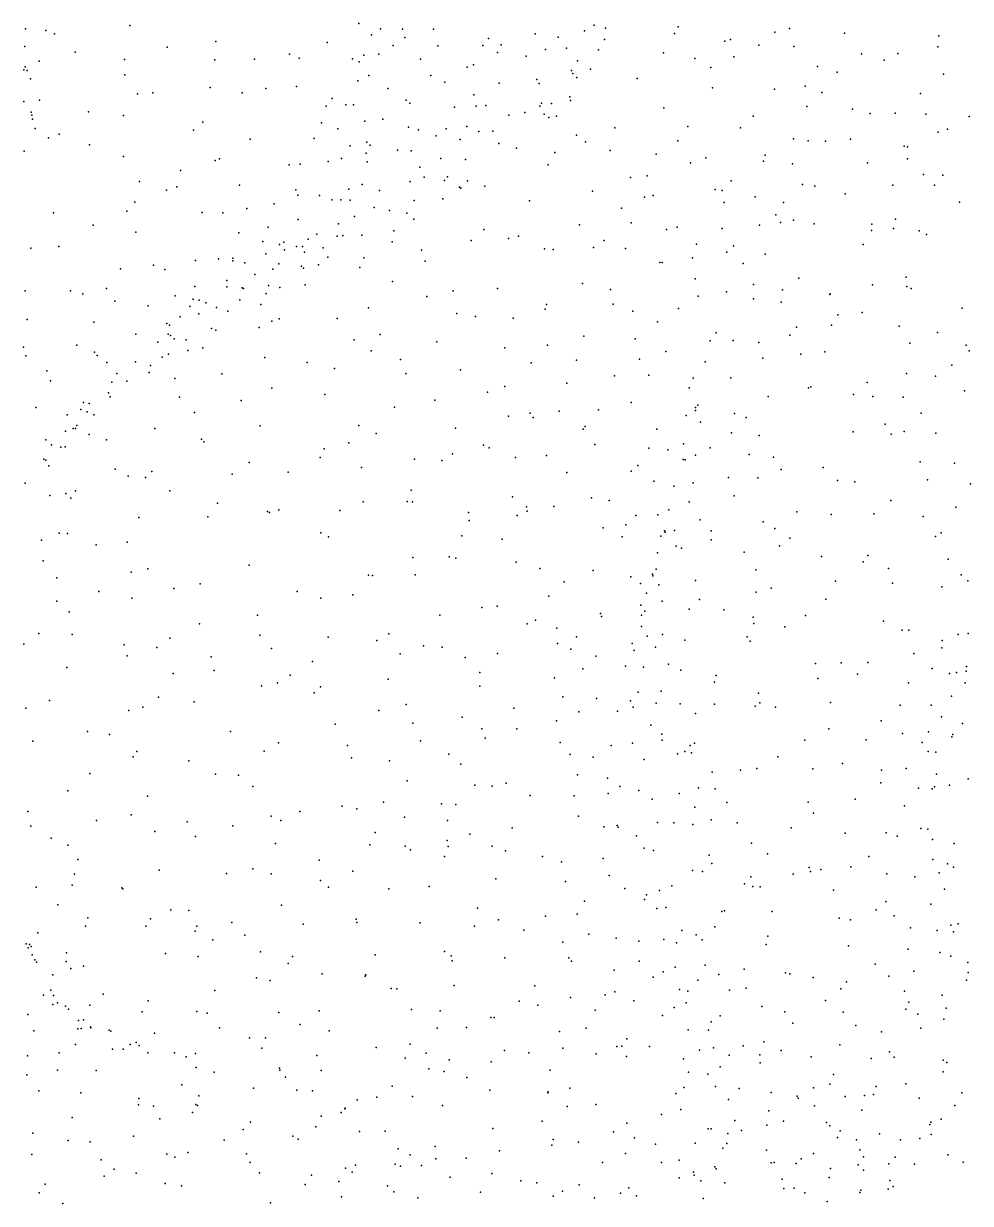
# Model space of a CAD drawing. Header units: metres. Extents: x -23.9 to 23.9, y -27.4 to 27.4.
# Drawn here: x 12.88 to 18.37, y -6.87 to -0.04 of the extents above; entities that cross this region are included whole.
import ezdxf

# ---------------------------------------------------------------- set-up
doc = ezdxf.new("R2010")
doc.units = ezdxf.units.M

msp = doc.modelspace()

# ---------------------------------------------------------------- linework, layer by layer
for p in [(12.8909, -0.0667, 22.0232), (13.4966, -0.0466, 2.2721), (14.823, -0.0358, 7.1588), (14.9492, -0.0667, 6.1106), (15.0768, -0.0674, 5.6366), (16.1879, -0.0452, -18.0168), (16.2528, -0.062, 2.9158), (16.6744, -0.0555, 15.7048), (17.3201, -0.0639, -2.2273), (13.0096, -0.075, 13.2449), (13.0595, -0.0944, -18.7015), (14.8978, -0.1016, 7.3878), (15.0894, -0.1155, -18.3934), (15.2566, -0.0686, 8.2284), (15.576, -0.1218, -2.1466), (15.8455, -0.0953, 16.9389), (15.9796, -0.1135, 3.7912), (16.1323, -0.0774, 3.4862), (16.2471, -0.1286, 2.1076), (16.654, -0.0936, 9.537), (16.9775, -0.1272, 15.1889), (17.2356, -0.0859, -17.3101), (17.6394, -0.0915, 10.3801), (18.1861, -0.1064, -2.341), (12.8862, -0.1691, 21.8866), (13.1787, -0.2012, 18.756), (13.7119, -0.1718, 18.5793), (13.9945, -0.139, 2.0266), (14.6397, -0.1462, 18.0293), (15.0218, -0.1625, 7.7387), (15.2812, -0.1654, 1.3025), (15.5427, -0.1618, 4.7011), (15.627, -0.2037, 8.6455), (15.6483, -0.1589, 1.3731), (15.9059, -0.1868, 8.8419), (16.0269, -0.179, 16.7624), (16.2135, -0.1885, 16.5021), (16.5891, -0.2044, 15.9283), (16.9449, -0.138, -2.1962), (17.1419, -0.1612, 14.8888), (17.346, -0.1681, 14.5095), (18.1797, -0.1712, 10.7829), (12.9703, -0.2526, 13.5997), (13.4646, -0.2442, 18.6819), (13.9882, -0.245, 18.4669), (14.2179, -0.2419, 18.3497), (14.4211, -0.2136, 1.7908), (14.4772, -0.2369, -2.266), (14.7859, -0.2395, 6.8656), (14.8244, -0.2576, -2.25), (14.8533, -0.218, 6.6005), (14.94, -0.213, 5.9003), (15.1812, -0.2413, 5.4008), (15.7926, -0.2242, 4.1194), (16.0919, -0.2518, 9.0169), (16.7718, -0.2384, -17.672), (16.998, -0.2281, 9.8666), (17.7381, -0.2107, -16.8974), (17.8688, -0.2468, -2.4173), (17.9477, -0.2092, 13.5284), (12.8808, -0.3029, 21.7546), (12.8893, -0.2867, 22.1957), (12.8997, -0.3071, 13.2947), (13.4659, -0.3322, 2.4334), (14.8807, -0.336, 6.2077), (15.2401, -0.3369, 17.6274), (15.4519, -0.288, 17.4414), (15.4876, -0.2744, -18.2701), (16.0558, -0.3066, 2.0118), (16.0641, -0.3255, 3.4643), (16.1657, -0.3002, 2.7194), (16.8649, -0.2901, 15.4307), (17.4817, -0.2852, -17.1527), (17.5962, -0.3178, 14.0722), (18.2136, -0.3287, 13.1926), (12.9208, -0.3556, 22.0024), (13.9618, -0.4065, 2.1981), (14.4617, -0.4005, 18.2671), (14.8181, -0.3679, 7.4226), (15.3211, -0.3747, 5.0342), (15.6371, -0.381, 1.6744), (15.8558, -0.3593, 1.8313), (15.8682, -0.3832, -18.1283), (16.0879, -0.348, 2.4107), (16.4368, -0.354, 16.2417), (16.8744, -0.4084, 9.7592), (17.4105, -0.3981, 10.2435), (13.54, -0.443, -2.2633), (13.6288, -0.4369, 18.6715), (14.1463, -0.4364, -2.3066), (14.2851, -0.4116, -18.4357), (14.6687, -0.47, 6.8927), (14.991, -0.4122, 7.8734), (15.4905, -0.4479, 8.5974), (16.046, -0.4603, 16.9988), (17.2333, -0.416, 14.7683), (17.5076, -0.4354, -2.4232), (18.0788, -0.4408, 13.4048), (12.8811, -0.4877, 22.2251), (12.9726, -0.48, 2.6174), (14.6333, -0.5137, 1.9815), (14.7475, -0.5061, 6.4452), (14.7932, -0.5065, 18.0455), (15.0972, -0.4792, -2.2807), (15.1191, -0.4966, 1.754), (15.379, -0.5194, 4.7718), (15.5031, -0.5136, 4.5175), (15.5589, -0.5099, 17.4414), (15.8726, -0.5135, 3.7393), (15.8825, -0.4975, 17.1802), (15.9402, -0.4982, 2.2809), (16.0506, -0.4804, 3.105), (16.5924, -0.5233, 9.4999), (17.4216, -0.516, 14.4367), (17.6854, -0.5317, 13.9891), (12.9235, -0.5495, 21.9441), (12.9269, -0.5667, -18.5967), (12.9308, -0.5895, -2.1441), (13.2564, -0.5479, -18.4986), (13.4583, -0.5681, 2.5539), (13.9189, -0.6065, 18.6205), (14.6079, -0.6107, -2.3083), (14.8587, -0.6012, 5.805), (14.9628, -0.5892, 1.929), (15.693, -0.5659, 4.0536), (15.7867, -0.5503, 2.0481), (15.8982, -0.5608, -2.2921), (15.9258, -0.5798, 2.7845), (15.969, -0.5717, 3.4125), (17.1087, -0.5725, 9.9871), (17.7872, -0.5565, -16.9019), (17.9321, -0.5543, 13.6373), (18.1107, -0.5612, 10.5564), (18.3625, -0.5747, 10.6891), (12.9471, -0.644, 22.0765), (13.0862, -0.6772, 18.8736), (13.8653, -0.6533, 2.5075), (14.7014, -0.6463, 7.3811), (15.1107, -0.6364, 17.8441), (15.1697, -0.6513, 5.0513), (15.3292, -0.6459, 1.9883), (15.45, -0.6316, -18.2084), (15.5185, -0.6618, 4.3038), (15.5997, -0.6592, 8.7187), (16.0854, -0.682, 9.0714), (16.308, -0.6404, 16.5999), (16.7302, -0.6322, -17.6835), (17.0352, -0.6391, -17.5023), (18.1824, -0.6644, 13.1801), (18.2369, -0.6481, -16.534), (13.0238, -0.6985, 2.7278), (13.2614, -0.7374, -2.2687), (14.1933, -0.7057, 18.5347), (14.565, -0.7013, 7.1087), (14.7737, -0.7436, 18.1514), (14.8706, -0.7226, -18.2498), (14.8883, -0.7392, 5.5365), (15.2726, -0.6868, 8.4396), (15.4116, -0.7074, -2.2624), (15.6348, -0.7304, 2.1575), (16.1369, -0.7201, 16.9737), (16.6725, -0.7158, -2.3505), (17.3429, -0.7032, 14.6204), (17.4289, -0.7155, 10.202), (17.5294, -0.7163, 14.2751), (17.6747, -0.7062, 10.2962), (17.985, -0.7461, 10.4288), (18.0036, -0.75, 13.4741), (12.8837, -0.7748, 22.1834), (13.4595, -0.8051, -18.3528), (14.0157, -0.8197, 2.6522), (14.7231, -0.8173, 7.5736), (14.8652, -0.7857, 7.8821), (15.0482, -0.7689, 8.2285), (15.1262, -0.7722, 2.2168), (15.2989, -0.8168, 17.7581), (15.738, -0.7567, 3.0181), (15.9589, -0.7834, 17.2027), (16.2814, -0.7704, 9.2298), (16.5477, -0.7914, 16.2258), (16.8346, -0.8134, 9.7413), (17.1784, -0.7976, 10.0634), (18.0052, -0.82, -16.7229), (13.7905, -0.8874, 2.8132), (13.9906, -0.8288, -18.3075), (14.4186, -0.8546, -18.2494), (14.4842, -0.8511, 6.8943), (14.6465, -0.8356, 6.2379), (14.8725, -0.8363, 2.3447), (15.1774, -0.8679, 4.7701), (15.4419, -0.8239, 2.2787), (15.9219, -0.8534, 8.9891), (16.7465, -0.8416, 15.8666), (17.1689, -0.8326, 15.0273), (17.3382, -0.8482, -17.2682), (17.7725, -0.8418, 13.813), (13.5514, -0.95, 2.8298), (15.1204, -0.9507, 17.9457), (15.2027, -0.9256, 4.5257), (15.3204, -0.9439, 4.1281), (15.3384, -0.9241, 8.5597), (15.4539, -0.9462, 2.6057), (16.398, -0.9283, 16.611), (16.4957, -0.9186, -17.7828), (16.982, -0.9474, 15.4712), (18.0979, -0.9099, -2.8537), (18.2091, -0.913, 10.5021), (13.7089, -1.0003, -2.3249), (13.7692, -0.982, 18.7354), (14.1318, -0.9723, 18.6292), (14.4583, -0.9984, 6.6901), (14.7647, -0.995, -2.309), (14.8431, -0.9683, 5.3516), (14.9432, -1.0023, 2.6182), (15.4065, -0.9828, 3.5457), (15.415, -0.9886, 2.8708), (15.5537, -0.9782, 8.7506), (16.1787, -1.006, 16.9945), (16.8884, -0.9964, -17.552), (16.9297, -1.0035, -2.5197), (17.3962, -0.9672, 14.5164), (17.467, -0.9776, 14.2301), (17.6431, -1.0218, -2.7522), (17.92, -0.9719, 10.363), (18.1615, -0.972, 13.0252), (13.525, -1.0694, 18.8224), (14.333, -1.0803, 2.8418), (14.4706, -1.0299, 7.1609), (14.5945, -1.0311, 18.4029), (14.6674, -1.0575, 2.733), (14.7193, -1.0561, 5.601), (14.7736, -1.0588, 7.8914), (15.1445, -1.0603, 4.2731), (15.3108, -1.051, -18.0638), (15.8121, -1.0623, 17.4078), (16.4805, -1.041, 9.4276), (16.5301, -1.0325, 16.4185), (16.9416, -1.073, 9.8542), (17.1219, -1.0389, 15.2353), (17.2861, -1.0718, 14.7404), (18.3057, -1.0701, -16.4239), (13.0537, -1.1326, 2.9107), (13.4779, -1.1224, -18.1525), (13.9149, -1.1299, -18.1298), (14.0351, -1.133, 3.044), (14.1737, -1.1063, -2.3016), (14.799, -1.1531, 18.2718), (14.9126, -1.101, 4.8158), (15.0014, -1.1186, 4.5043), (15.1013, -1.1341, 3.3645), (16.3463, -1.1053, -2.3622), (17.241, -1.1435, -2.6406), (13.2827, -1.2031, 18.9176), (14.2983, -1.2154, 7.0143), (14.4723, -1.1702, 6.1212), (14.7059, -1.1961, 2.9683), (15.143, -1.1684, 3.7487), (15.5473, -1.2283, 8.7969), (16.1037, -1.2025, 9.1904), (16.4026, -1.19, 16.7717), (16.6064, -1.2296, -17.6151), (16.6697, -1.2143, 16.2622), (16.9291, -1.2228, 15.6261), (17.1455, -1.2027, 15.0282), (17.2676, -1.1889, -17.2649), (17.3441, -1.1752, 14.3857), (17.4626, -1.195, 13.936), (17.798, -1.1974, 13.3544), (17.9228, -1.2227, -2.8603), (17.934, -1.169, 13.1526), (13.5308, -1.2436, 3.1112), (14.1275, -1.2476, 18.6717), (14.2666, -1.2973, 3.1679), (14.5303, -1.2843, 3.3011), (14.5808, -1.2553, -18.0235), (14.6978, -1.2676, 4.8279), (14.7313, -1.2639, 3.5957), (14.8402, -1.2611, 3.8238), (15.0259, -1.2359, 4.0103), (15.4741, -1.2929, 17.7561), (15.6902, -1.28, 17.5737), (15.7495, -1.2671, -2.3084), (16.2463, -1.2918, 16.9842), (17.7963, -1.2346, 10.265), (18.071, -1.2373, -16.5895), (18.1152, -1.2583, 10.3967), (12.9218, -1.3365, -2.1817), (13.085, -1.3267, 18.9982), (14.364, -1.3163, 7.3786), (14.3881, -1.3016, 5.7233), (14.392, -1.3471, 5.4212), (14.4628, -1.3278, 7.6022), (14.4961, -1.3269, 3.5789), (14.5087, -1.3604, 5.0196), (14.6171, -1.3352, 7.9274), (15.0169, -1.3001, 8.3148), (15.1866, -1.3492, -2.2394), (15.9004, -1.3407, 9.0729), (15.9492, -1.3448, 17.3533), (16.1838, -1.3333, -17.7335), (16.3685, -1.3381, 9.4078), (16.7816, -1.3141, 9.7156), (16.9563, -1.3597, 9.8819), (16.9962, -1.3224, 15.3503), (17.7469, -1.315, -16.8468), (13.8756, -1.4076, 18.7559), (14.0092, -1.3977, -17.9575), (14.0925, -1.41, 6.6232), (14.0937, -1.3945, 6.8999), (14.1625, -1.4212, 6.1028), (14.2836, -1.3687, 3.4374), (14.3599, -1.428, 3.7689), (14.5896, -1.4331, 4.5561), (14.6444, -1.3893, 4.0121), (14.8529, -1.3919, -2.2255), (15.2088, -1.4112, 18.0108), (16.568, -1.4192, 9.5672), (16.5819, -1.4191, 16.4509), (16.7582, -1.3937, 15.9657), (17.0515, -1.4265, 15.1029), (17.18, -1.3717, 14.7), (13.4418, -1.457, 3.3469), (13.6327, -1.4361, -2.214), (13.6986, -1.4605, 3.3842), (14.2208, -1.4893, 7.4927), (14.3255, -1.4592, 5.175), (14.492, -1.4418, 18.5453), (14.5028, -1.4532, -2.2068), (14.829, -1.4488, 8.2116), (13.3613, -1.5711, -17.8752), (13.8727, -1.5581, 3.5588), (14.0575, -1.5234, -2.1856), (14.0581, -1.5607, 5.7549), (14.1464, -1.5673, 3.94), (14.1544, -1.5701, 18.6692), (14.3, -1.5525, 4.9267), (14.3662, -1.5654, 4.3246), (14.513, -1.5494, -17.8544), (15.0191, -1.5305, 18.2032), (15.6268, -1.5702, 17.7132), (16.1209, -1.5419, 17.1963), (16.7737, -1.5145, -2.4979), (17.1108, -1.5474, 9.9577), (17.3734, -1.5107, 13.7429), (17.802, -1.5495, 12.9694), (17.9959, -1.5051, 10.3092), (18.0007, -1.5594, -2.8736), (18.0265, -1.5709, 12.7249), (12.8887, -1.5849, 3.2386), (13.1524, -1.5849, 18.9923), (13.2237, -1.6012, 3.4895), (13.7587, -1.6122, -17.833), (13.8621, -1.633, 6.8251), (13.8972, -1.6389, 6.0695), (14.1335, -1.637, 5.0861), (14.2855, -1.5993, 7.8697), (15.2173, -1.6173, 8.5903), (15.3702, -1.5837, -17.8356), (16.2829, -1.5764, 17.0107), (16.7911, -1.6155, 15.7443), (16.9554, -1.5888, 15.2622), (17.1113, -1.6298, 14.5533), (17.2794, -1.5773, 13.9959), (17.5532, -1.6055, 13.3009), (17.5562, -1.6011, -16.914), (13.4097, -1.6439, 18.9106), (13.6027, -1.6705, 3.6205), (13.8441, -1.6753, 6.3625), (13.9358, -1.6532, 7.303), (13.9985, -1.6809, 5.3041), (14.063, -1.701, 4.3929), (14.2551, -1.663, 4.5817), (14.88, -1.6823, 8.3898), (15.9033, -1.6899, 17.4937), (15.9119, -1.6638, -17.68), (16.2986, -1.661, -17.5569), (16.4111, -1.7018, 9.5124), (16.6774, -1.6858, 9.7), (17.2718, -1.6499, -17.0937), (18.3216, -1.6852, -16.2823), (12.9004, -1.7498, 3.4791), (13.2867, -1.7658, 3.6926), (13.7112, -1.7739, 18.8159), (13.7885, -1.7344, 4.0219), (13.8954, -1.7165, 5.5956), (14.3197, -1.7606, 8.146), (14.3621, -1.7461, 18.6057), (14.6977, -1.7442, 18.4356), (15.3922, -1.7154, 17.9505), (15.4998, -1.7326, 8.8656), (15.7184, -1.7414, 9.024), (16.5549, -1.7644, 16.3874), (17.6012, -1.7223, 13.0817), (17.7415, -1.7093, 10.1666), (13.5304, -1.8352, 4.0091), (13.7172, -1.8353, 5.7554), (13.7252, -1.7823, 6.6206), (13.7311, -1.8424, 7.3319), (13.969, -1.8029, 4.7039), (13.9937, -1.8122, 7.7731), (14.2459, -1.796, -2.1026), (14.9477, -1.8379, -2.0764), (16.8957, -1.8278, 15.0176), (17.3212, -1.8411, 13.4264), (17.3601, -1.7944, 10.0103), (17.5642, -1.7822, -2.7112), (17.9561, -1.7893, 12.637), (18.1784, -1.8263, 12.3833), (12.8798, -1.9112, 3.6733), (13.1881, -1.898, -17.6883), (13.6588, -1.8808, 6.0169), (13.7521, -1.862, 5.4042), (13.8218, -1.8678, 7.5714), (13.9199, -1.9133, 18.7514), (14.7957, -1.8681, -17.6889), (15.2765, -1.8798, -2.0309), (15.9172, -1.8984, 9.1611), (16.1283, -1.8466, 9.3094), (16.4248, -1.8624, 16.7676), (16.8594, -1.8743, 15.4324), (16.993, -1.8724, 14.594), (17.1432, -1.8825, 9.877), (18.0169, -1.8876, -2.7923), (18.3438, -1.8994, 12.1657), (12.892, -1.9599, 19.0834), (13.2914, -1.9402, 18.9544), (13.3064, -1.9593, 4.175), (13.6839, -1.969, 5.1634), (13.72, -1.95, -17.6402), (13.832, -1.9289, -2.035), (14.2792, -1.97, -17.6327), (14.8946, -1.932, 18.3247), (15.0646, -1.9817, 8.6826), (15.6691, -1.915, -2.0122), (16.4503, -1.9798, 9.4703), (16.6032, -1.9361, 16.1716), (17.1659, -1.9737, 13.8007), (17.3855, -1.9506, 13.1877), (17.5247, -1.9373, -16.8132), (18.3614, -1.9307, 10.0148), (13.0145, -2.0472, 4.0345), (13.3633, -1.9986, 4.4755), (13.5287, -1.9954, 6.3495), (13.6157, -2.0169, 7.505), (14.5235, -1.9986, 8.4016), (14.6826, -2.034, 18.4582), (15.412, -2.0407, 18.0154), (15.8232, -2.0003, -17.565), (16.0845, -1.9864, 17.3152), (16.8304, -1.9947, -2.3621), (18.2608, -2.0153, -16.2247), (13.0364, -2.1057, -2.044), (13.3922, -2.1127, 6.7563), (13.4209, -2.0622, 7.1696), (13.4775, -2.1071, 5.2475), (13.6087, -2.058, 18.8544), (13.7574, -2.0925, 7.9068), (14.0292, -2.0642, 8.1908), (15.0952, -2.0629, -17.5996), (16.3057, -2.077, 16.963), (16.5048, -2.0716, 16.4088), (16.7626, -2.0894, 9.622), (16.9807, -2.0875, 14.2719), (17.7698, -2.1144, 12.5893), (17.9989, -2.0634, 12.393), (18.1665, -2.0781, 12.2114), (13.372, -2.1746, 5.9574), (14.32, -2.1471, -1.8367), (14.626, -2.1836, 8.5762), (15.5693, -2.1706, 8.8972), (15.6699, -2.1376, 17.8477), (16.0289, -2.1196, 9.1632), (16.7381, -2.1468, -17.2088), (17.4313, -2.146, 12.9113), (17.4434, -2.1401, -2.4995), (17.6911, -2.1853, 9.9037), (18.3356, -2.1639, 9.8749), (13.2264, -2.2302, 4.9103), (13.26, -2.2376, 6.9302), (13.3821, -2.1972, 18.9301), (13.7842, -2.1992, 8.1534), (14.141, -2.2199, 8.3427), (15.2639, -2.2165, 8.7981), (16.4018, -2.2313, 9.3626), (16.788, -2.2462, 14.804), (17.1967, -2.1969, 13.3299), (17.8041, -2.1963, -16.5246), (17.9788, -2.1992, 9.9459), (12.9513, -2.2597, 4.3281), (13.1329, -2.3032, 19.0124), (13.2118, -2.2722, 7.2053), (13.2485, -2.2843, 6.3291), (13.2874, -2.3028, 5.4048), (13.8712, -2.2885, -1.8015), (15.0302, -2.2572, -1.7453), (15.6912, -2.3104, -1.7097), (15.8174, -2.2931, 8.9999), (15.8344, -2.3182, 17.6851), (15.9841, -2.2813, 17.4532), (16.2127, -2.2742, 17.0957), (16.722, -2.3061, 9.517), (16.7758, -2.2767, 15.0799), (16.7761, -2.2605, 15.3461), (17.0012, -2.2939, 13.8538), (17.0693, -2.3187, 13.5827), (18.0843, -2.2918, -2.5241), (13.1681, -2.3823, 7.4363), (13.1806, -2.3806, 6.0104), (13.1893, -2.3639, 5.1641), (13.6415, -2.382, 18.8501), (14.2523, -2.3668, -17.5427), (14.8236, -2.3643, 8.7646), (15.384, -2.3788, 18.0481), (16.1233, -2.3844, 9.141), (16.1348, -2.37, -1.8053), (16.5518, -2.3856, 16.1375), (16.8045, -2.345, 14.4294), (17.875, -2.357, 9.7801), (13.0084, -2.448, 4.8291), (13.1227, -2.3962, 6.7358), (13.2608, -2.4155, 7.665), (13.3599, -2.4479, 18.9421), (13.9109, -2.4435, 8.3677), (13.9255, -2.4593, 18.7601), (14.9245, -2.4104, -17.5304), (16.984, -2.4059, 9.5645), (17.1439, -2.4223, -2.114), (17.6892, -2.4013, 12.4647), (17.91, -2.414, 12.2435), (17.9849, -2.3981, -16.2897), (18.1677, -2.409, 9.7652), (13.0425, -2.4766, -1.8744), (13.0958, -2.4893, 5.7847), (13.1212, -2.488, 5.3813), (14.6227, -2.4994, -1.5176), (14.7659, -2.4652, 18.4276), (15.3669, -2.5274, -1.4882), (15.5456, -2.4772, -17.4713), (15.5794, -2.4931, 17.9348), (16.1914, -2.4739, -17.25), (16.5045, -2.4955, -1.8085), (16.6149, -2.506, 15.8986), (16.7062, -2.4702, 15.6411), (16.8601, -2.4931, -17.022), (12.9967, -2.559, 6.3824), (13.0088, -2.565, 7.047), (14.1876, -2.5783, -1.5827), (14.5983, -2.5488, 8.748), (15.1466, -2.5589, 18.2007), (15.3046, -2.5669, 8.8112), (15.7324, -2.5489, 8.978), (15.9108, -2.5373, 17.5513), (16.44, -2.5959, 9.2735), (16.7047, -2.5612, 14.7907), (16.7144, -2.5631, 9.3675), (16.7759, -2.5366, 14.2019), (17.0865, -2.5317, 13.1648), (17.2283, -2.5471, 9.4806), (18.0784, -2.5755, 12.1041), (18.2772, -2.5821, -2.0766), (13.0257, -2.5984, 7.3344), (13.4103, -2.618, -1.7108), (13.4856, -2.6583, -17.5638), (13.6239, -2.6307, 18.8606), (14.0893, -2.6464, 8.5853), (14.4142, -2.6348, 18.5976), (14.8383, -2.6081, 8.767), (16.0302, -2.6363, 9.0986), (16.4018, -2.6286, 16.4982), (16.9674, -2.6656, 13.3392), (17.2727, -2.6187, 12.7767), (17.5157, -2.6079, 9.4794), (12.8898, -2.6987, 6.0573), (13.5859, -2.666, 8.345), (16.5334, -2.6874, 16.0662), (16.6502, -2.7157, 15.6992), (16.7613, -2.696, -1.656), (17.1362, -2.6671, -1.8315), (17.5978, -2.683, -16.4584), (17.6993, -2.6903, -1.9119), (18.1207, -2.6786, 9.5298), (18.3691, -2.7025, -1.7624), (13.0319, -2.7689, 7.693), (13.1246, -2.7576, 8.0532), (13.1529, -2.7853, -17.6399), (13.1803, -2.7429, 18.9633), (13.7277, -2.743, -1.568), (15.1277, -2.7387, 8.7903), (15.7142, -2.777, 17.7942), (16.173, -2.7827, 17.1249), (16.2748, -2.7989, 16.8836), (16.9988, -2.7714, 9.2294), (17.9069, -2.7995, 12.206), (14.0038, -2.8131, -17.5203), (14.294, -2.8623, -1.3574), (14.3055, -2.868, 18.6455), (14.3595, -2.8528, 8.731), (14.7138, -2.8568, 8.7586), (14.8495, -2.8069, 18.3927), (15.1046, -2.8036, -1.2277), (15.1342, -2.8064, -17.4493), (15.459, -2.8687, 18.0253), (15.796, -2.836, -1.1604), (15.7984, -2.8613, -17.2364), (15.9546, -2.8342, 17.4633), (16.6201, -2.8525, 15.2829), (16.7392, -2.8065, -16.9332), (17.3634, -2.8647, -1.5329), (18.2845, -2.8369, -15.6759), (13.5478, -2.897, 18.8902), (13.9485, -2.8929, 18.761), (15.464, -2.9141, -1.1248), (15.7407, -2.8853, 8.9963), (16.4286, -2.8852, 16.2968), (16.5564, -2.8807, 15.9169), (16.8023, -2.9098, 9.081), (17.1668, -2.9223, 12.8577), (17.5624, -2.88, 9.2368), (17.8099, -2.8766, -1.5248), (18.0944, -2.8912, 9.3282), (13.0863, -2.9869, 18.9324), (13.1348, -2.9891, -1.6219), (14.6035, -2.9866, -1.1411), (15.4203, -3.0036, -17.321), (16.2399, -2.957, 9.0125), (16.3706, -2.9394, -1.1207), (16.5751, -3.0048, 15.598), (16.5955, -2.9752, 14.7523), (16.6, -2.983, 14.3119), (16.6543, -2.9721, 13.8751), (16.867, -2.9748, -1.2316), (17.2359, -2.9609, -16.6105), (18.2004, -2.9858, -1.1666), (12.9838, -3.0275, 7.9668), (13.3004, -3.0564, 8.354), (13.4794, -3.0403, -17.6814), (14.6468, -3.0082, 18.4925), (15.6544, -3.0228, 17.8312), (16.3498, -3.0097, 16.5125), (16.6627, -3.0635, 8.93), (16.694, -3.0749, 13.5677), (16.8662, -3.0256, 13.3055), (17.2624, -3.061, -1.1129), (17.3222, -3.0175, 12.5919), (18.1669, -3.0077, 12.1203), (15.1367, -3.1279, 18.2331), (15.3478, -3.1253, 8.811), (15.3852, -3.1332, 18.0824), (16.555, -3.1016, 15.2247), (17.0571, -3.0983, 8.9671), (17.5064, -3.1226, 9.0221), (17.7749, -3.1172, 9.0715), (18.2404, -3.1392, 9.1312), (12.9925, -3.149, -17.8075), (13.6008, -3.1943, -1.3432), (14.1879, -3.1742, -1.1802), (15.7348, -3.1558, -0.8215), (15.8726, -3.1918, 17.5538), (16.1821, -3.2042, 8.8199), (16.5472, -3.196, 14.062), (17.1249, -3.2009, -0.7993), (17.7467, -3.1537, 12.3193), (17.8932, -3.1916, -0.8115), (13.0727, -3.2473, 8.1316), (13.5044, -3.213, 18.8502), (14.8786, -3.2305, 8.7882), (14.9034, -3.2333, 18.3742), (15.1501, -3.2302, -17.4578), (16.0129, -3.2696, 17.3439), (16.4013, -3.2408, 16.2297), (16.4556, -3.2792, 8.7162), (16.5257, -3.2251, 14.9931), (16.5276, -3.2352, 14.6859), (16.7752, -3.2626, 13.4153), (17.5867, -3.265, -0.6904), (17.9183, -3.2777, -15.8517), (18.316, -3.2298, 12.084), (18.3547, -3.2634, -15.2669), (13.3152, -3.3255, -17.8413), (13.7517, -3.3093, 8.7019), (13.9028, -3.2814, 18.7833), (14.466, -3.3258, 8.77), (14.7886, -3.3443, -17.5904), (16.4917, -3.3348, 15.3242), (16.5624, -3.2866, -0.6603), (17.1265, -3.3301, 8.7862), (17.2135, -3.3057, 12.7936), (18.2029, -3.2994, -0.4922), (13.0721, -3.381, 18.8678), (13.5076, -3.3638, 8.5426), (14.604, -3.3649, -0.8563), (15.6256, -3.4104, 8.653), (15.9249, -3.3523, 8.7227), (16.4584, -3.4042, 15.9911), (16.5825, -3.3813, 13.7258), (16.7979, -3.3714, -16.7916), (17.531, -3.3709, 12.4334), (13.1437, -3.4436, 8.262), (14.235, -3.4636, 18.6797), (15.2936, -3.4632, 18.1534), (15.5362, -3.4185, 17.9163), (16.2251, -3.4537, 16.7633), (16.2311, -3.4713, 8.5912), (16.4625, -3.4629, 15.0023), (16.4808, -3.4391, -16.9361), (16.7381, -3.4276, 8.6402), (16.9402, -3.4312, -0.2901), (17.1093, -3.4753, 12.99), (17.4139, -3.465, 8.7222), (13.8991, -3.5138, -17.8125), (15.7994, -3.5127, -0.4294), (15.8481, -3.4914, 17.5424), (15.9717, -3.538, -17.1833), (16.462, -3.528, 14.7066), (17.1138, -3.5112, -16.4903), (17.2937, -3.531, 12.7387), (17.8643, -3.4981, 8.7701), (17.9743, -3.5506, 0.0328), (18.0118, -3.5499, 12.255), (12.9681, -3.5699, 7.99), (13.161, -3.5754, -1.4247), (13.7278, -3.5971, 8.729), (14.2493, -3.5792, 8.7857), (14.6452, -3.5912, 8.7658), (14.9279, -3.6098, 8.6423), (14.9979, -3.5708, 18.3339), (16.0846, -3.589, 17.2108), (16.4957, -3.5843, -0.113), (16.5846, -3.5753, 13.8924), (16.7139, -3.6073, 13.597), (17.0743, -3.5892, 8.5623), (17.0926, -3.6126, 0.0926), (18.2062, -3.6101, 8.8106), (18.2988, -3.5743, -11.8407), (18.3565, -3.5695, 12.1092), (12.8814, -3.6301, 18.8462), (13.4621, -3.6347, -18.014), (13.6524, -3.6499, -1.1717), (14.317, -3.6566, -0.8013), (15.0626, -3.6861, -17.5777), (15.1991, -3.6397, 8.5172), (15.3059, -3.6488, -0.4153), (15.6268, -3.6844, -17.3682), (15.9752, -3.6261, 8.5113), (16.0534, -3.6598, -0.19), (16.4088, -3.6267, 15.6955), (16.4205, -3.6676, 8.3945), (16.5433, -3.6476, 14.3231), (18.0401, -3.685, -15.4377), (18.2036, -3.6519, -15.1427), (13.4803, -3.6988, 18.7713), (13.9678, -3.7047, 8.7808), (14.5555, -3.7309, 18.5451), (15.4407, -3.708, 17.989), (16.1975, -3.7009, 16.75), (16.3686, -3.7574, 16.0682), (16.6189, -3.7472, 0.1871), (17.4705, -3.7425, 8.5013), (17.6202, -3.7382, 0.3824), (17.7748, -3.7372, 8.5825), (13.1315, -3.7659, 18.8211), (13.747, -3.8012, 18.7403), (13.9848, -3.7837, -0.9309), (14.4261, -3.8107, -17.8923), (15.5247, -3.7954, 8.3894), (15.9583, -3.8252, 8.3506), (16.1227, -3.7739, 16.9897), (16.4733, -3.7632, 15.0397), (16.6902, -3.7819, 8.3379), (16.8949, -3.8122, 0.3945), (17.7144, -3.8041, 12.4005), (18.1473, -3.7725, 12.2241), (18.2469, -3.8014, -11.3273), (18.2884, -3.7954, -14.7149), (18.3445, -3.7874, 0.5443), (18.3471, -3.7597, -13.2468), (14.2584, -3.8722, 18.6877), (14.3527, -3.8552, 8.7374), (14.6004, -3.8781, -0.5569), (14.9939, -3.8342, -0.3724), (15.5257, -3.8748, -0.1594), (16.8846, -3.8503, 13.4159), (17.4854, -3.8295, -16.1199), (18.0106, -3.8545, 0.6516), (18.3395, -3.8555, -14.1571), (13.0307, -3.9567, -1.3733), (13.6615, -3.9377, -18.2002), (13.8693, -3.9641, 8.8058), (14.5636, -3.9133, 8.6209), (16.0064, -3.9362, -17.2241), (16.2007, -3.9459, 16.6901), (16.3975, -3.9601, 0.377), (16.4427, -3.9088, 15.5214), (16.5764, -3.9032, 14.5322), (17.1403, -3.914, 0.6395), (18.26, -3.9322, 8.698), (12.8932, -4.0008, 7.9065), (13.4899, -4.0145, 18.8534), (13.5703, -3.995, 8.6661), (14.9403, -4.0158, 18.3669), (15.097, -3.9802, 8.3704), (15.7226, -4.0025, 17.6317), (16.098, -4.0222, 17.0828), (16.324, -4.0183, 16.2775), (16.4137, -3.9955, 15.8865), (16.548, -3.9735, 14.8648), (16.6872, -3.9758, 13.8491), (16.8863, -3.9789, 8.2072), (17.1204, -3.9895, -16.3723), (17.1477, -3.9709, 13.0685), (17.2381, -3.9963, 8.2573), (17.5575, -3.9688, 12.5647), (17.9609, -3.9837, -15.2965), (18.1419, -3.9842, -11.9241), (14.6864, -4.0938, -18.0231), (15.1366, -4.0888, -17.8121), (15.4216, -4.0529, 17.9698), (15.9688, -4.0743, 17.3718), (16.5158, -4.1004, 15.3252), (16.7755, -4.0326, 13.6229), (17.8521, -4.076, 8.4756), (18.202, -4.0514, -12.5726), (18.3226, -4.0908, -13.8567), (13.251, -4.1367, 8.4107), (13.3784, -4.1543, -18.469), (14.08, -4.1365, 8.6915), (15.5372, -4.1207, 0.1004), (15.7394, -4.1212, 8.1478), (16.5795, -4.1525, -16.9208), (17.5488, -4.1206, -15.8887), (17.9762, -4.1475, 12.3278), (18.1254, -4.1397, 8.5577), (18.2614, -4.1674, -13.2333), (18.2668, -4.1546, 12.212), (12.9337, -4.192, 18.9863), (14.3568, -4.203, 18.7343), (14.7576, -4.2187, 8.3748), (15.1808, -4.1905, 8.2208), (15.5559, -4.1763, -17.6943), (15.9911, -4.201, 0.4395), (16.287, -4.2176, -17.1652), (16.4095, -4.2038, 16.0133), (16.5824, -4.1865, 14.9895), (16.7448, -4.2189, 13.8578), (16.7692, -4.2043, 0.8818), (17.4093, -4.187, 12.8057), (17.7646, -4.1847, -15.5854), (18.0884, -4.2013, -11.5763), (13.516, -4.2834, 18.943), (13.5358, -4.2533, -1.0481), (14.2744, -4.2516, 8.5554), (14.7816, -4.2897, 18.5218), (15.3444, -4.2688, 18.0863), (16.0493, -4.2702, 17.2139), (16.1819, -4.2853, 16.879), (16.4774, -4.2993, 15.7386), (16.6708, -4.2664, 14.4835), (16.7132, -4.2526, 14.1489), (16.7522, -4.2605, 7.9508), (17.2535, -4.2842, 13.0169), (18.1241, -4.2533, -12.2008), (18.1687, -4.256, 1.2727), (13.8381, -4.3062, 18.9023), (15.0008, -4.3067, 18.4032), (15.4151, -4.3262, 8.054), (16.8715, -4.3718, 13.5759), (17.0353, -4.3617, 13.3365), (17.1306, -4.3512, -16.4071), (17.4562, -4.3532, 8.1998), (17.6272, -4.3221, 12.5968), (17.854, -4.3612, 12.3968), (17.9959, -4.3515, -14.9951), (13.2635, -4.3797, 8.4418), (13.9932, -4.3832, -0.7173), (14.1251, -4.3895, -18.4454), (15.1035, -4.4231, -18.0815), (15.678, -4.4357, 7.8817), (16.0907, -4.3881, -17.4201), (16.2658, -4.4075, 16.6244), (17.8493, -4.434, -15.3112), (18.1722, -4.3831, -12.8434), (18.3557, -4.411, 8.6206), (13.1359, -4.481, 19.0556), (14.2086, -4.4553, 18.8811), (15.4954, -4.448, -17.9258), (15.5973, -4.4526, 0.3979), (15.8174, -4.507, 17.6018), (16.0716, -4.5101, 7.7421), (16.2687, -4.4966, 0.8612), (16.336, -4.4546, 16.3915), (16.4472, -4.4783, 7.7241), (16.6809, -4.4962, 14.8162), (16.7928, -4.4626, 13.9369), (16.8894, -4.4696, 1.2215), (18.0679, -4.4656, 8.4821), (18.1473, -4.4688, -14.5567), (18.1605, -4.4581, 12.283), (18.2469, -4.4486, -13.5706), (13.5977, -4.5111, 8.6563), (14.7264, -4.5702, 8.228), (14.9655, -4.5453, 18.4672), (15.3019, -4.5568, 18.1666), (15.386, -4.5591, 7.8175), (16.5244, -4.5282, 15.632), (16.7708, -4.5752, 14.2974), (16.9573, -4.5479, 7.9135), (17.4286, -4.5458, 1.4421), (17.7016, -4.5285, 8.2446), (17.9871, -4.5683, 1.5691), (12.9042, -4.5999, 7.8736), (13.5031, -4.6203, 19.0622), (14.315, -4.6271, -0.4336), (14.4805, -4.6003, 8.3155), (14.8122, -4.5841, -0.1257), (15.0886, -4.6337, 8.051), (16.0976, -4.6277, 17.0955), (17.4586, -4.6109, -15.9944), (12.9209, -4.686, -19.1228), (13.3026, -4.6532, 8.4977), (13.6405, -4.7159, -0.8493), (13.8279, -4.66, 19.0269), (14.0933, -4.683, 18.9948), (14.3717, -4.6523, 18.8417), (15.3369, -4.6528, -18.1556), (15.7119, -4.6955, 17.7454), (16.2438, -4.6883, 16.8037), (16.3213, -4.6812, 16.5253), (16.3274, -4.691, 7.5503), (16.5546, -4.6634, 1.1889), (16.6492, -4.6663, 15.1078), (16.7605, -4.6748, 14.5489), (16.8664, -4.6493, 13.7283), (17.0165, -4.6661, 13.4458), (17.3294, -4.6956, 13.0603), (18.0825, -4.698, 12.3351), (18.1214, -4.7022, -10.9203), (13.0398, -4.7556, 8.1767), (13.8756, -4.745, -18.8634), (14.9175, -4.7211, -18.4744), (15.3363, -4.7683, 7.6142), (15.4677, -4.7309, 18.0188), (16.4328, -4.7418, -17.3526), (17.0996, -4.7837, 7.8699), (17.6431, -4.7259, 12.7072), (17.8797, -4.7243, 8.3395), (17.9443, -4.7439, -14.9878), (18.149, -4.7627, -13.9757), (13.1365, -4.7958, 19.1124), (14.3408, -4.7865, -18.7494), (14.8875, -4.793, 18.5606), (15.0921, -4.8012, 18.387), (15.1222, -4.8224, 7.785), (15.3416, -4.8027, 0.4563), (15.5968, -4.8011, 7.524), (15.6745, -4.8286, -18.1235), (16.4781, -4.8132, 15.9993), (16.5317, -4.8261, 15.7503), (17.1934, -4.8453, 13.2653), (18.2746, -4.7855, 1.7705), (13.194, -4.8778, -19.213), (14.5932, -4.8815, -0.2281), (15.321, -4.8609, 18.1736), (15.8875, -4.8611, 7.4157), (15.9977, -4.8922, -17.849), (16.2404, -4.8733, -17.5975), (16.8539, -4.8537, 7.7384), (16.8704, -4.901, 14.1444), (17.6765, -4.9201, 8.0676), (17.7799, -4.8619, -15.2587), (18.1511, -4.8785, -12.8322), (18.2356, -4.9032, -13.4578), (13.1759, -4.9629, 8.367), (13.665, -4.9395, 8.5405), (14.0557, -4.9594, -0.585), (14.2098, -4.9331, 8.2784), (14.3146, -4.9616, 18.9529), (14.7884, -4.9468, 8.0015), (16.2753, -4.9719, 7.3381), (16.7588, -4.9421, -17.0894), (16.8154, -4.948, 14.4593), (17.0965, -4.9784, -16.6019), (17.3415, -4.964, -16.0737), (17.4334, -4.9242, 1.8264), (17.4418, -4.9476, 7.9385), (17.5013, -4.9356, 12.938), (17.8854, -4.9611, 8.2526), (18.0461, -4.9779, -11.6985), (18.1876, -4.9563, 8.4928), (18.2704, -4.9224, 12.2695), (12.9527, -5.0386, 7.7968), (13.1623, -5.0269, -1.0226), (13.4492, -5.0421, 8.4341), (13.455, -5.0486, 19.1851), (14.6007, -5.0001, 18.7828), (14.647, -5.0392, -18.8751), (14.998, -5.0479, 18.4971), (15.2314, -5.0345, 7.4017), (15.6172, -4.9896, 7.3293), (16.0216, -5.0054, 17.2204), (16.3652, -5.0471, 16.5008), (16.6374, -5.03, 15.351), (17.0589, -5.0203, 13.4803), (17.1071, -5.0339, 1.8546), (17.1506, -5.0371, 7.7818), (17.5756, -5.0557, -15.5761), (18.2189, -5.0508, -13.8164), (16.1309, -5.1193, 7.2077), (16.4803, -5.1103, 7.3012), (16.4908, -5.084, 16.0673), (16.5675, -5.058, -17.42), (17.8788, -5.1217, -14.952), (13.0792, -5.1403, 19.2764), (13.7329, -5.17, -19.3117), (13.8386, -5.1735, 8.3284), (14.3746, -5.1422, -0.3403), (15.512, -5.1596, -18.5796), (16.5505, -5.1624, 15.8335), (16.6037, -5.1559, 15.5765), (16.9283, -5.1798, 7.5618), (16.9432, -5.1758, 13.9667), (17.2191, -5.1791, 13.2969), (17.8225, -5.1701, 8.1103), (18.1395, -5.1371, -12.0976), (13.2526, -5.2154, -19.5127), (13.6163, -5.2214, 8.4327), (14.0863, -5.243, -19.2555), (14.5005, -5.2534, 7.9422), (14.8085, -5.2244, 7.6363), (14.8113, -5.244, 0.0659), (15.1787, -5.2448, 0.4922), (15.6328, -5.2285, 7.0842), (15.9049, -5.207, 17.4366), (16.0894, -5.1958, 1.3092), (17.609, -5.2187, 12.5754), (17.6741, -5.2273, 2.0731), (17.9264, -5.2051, 12.4107), (18.2547, -5.2593, -11.0036), (18.2986, -5.2517, -13.2983), (12.9621, -5.3023, 7.6009), (13.239, -5.2651, 8.2259), (13.5881, -5.2651, 19.2355), (13.8755, -5.2944, -0.7307), (13.8852, -5.2646, 19.2285), (14.1628, -5.3161, 19.1221), (15.4935, -5.2641, 18.0424), (15.7797, -5.2885, 1.0647), (16.1561, -5.3113, 16.9358), (16.6966, -5.2896, 15.202), (16.7792, -5.3139, 14.8201), (16.8882, -5.2692, 14.2772), (17.1938, -5.3233, 7.6446), (18.0213, -5.274, 2.1684), (18.1756, -5.2896, 8.4035), (18.2711, -5.2972, 12.0721), (12.8952, -5.3671, 7.3436), (12.9071, -5.3892, 6.7051), (12.9149, -5.3712, 4.9417), (12.9241, -5.382, 19.4759), (13.9776, -5.3445, 8.1904), (16.006, -5.3575, -18.4405), (16.3149, -5.3348, -18.029), (16.4468, -5.3517, 7.1093), (16.5914, -5.3426, 1.7164), (16.6659, -5.3609, 7.2541), (16.8146, -5.3444, -17.2581), (17.184, -5.3711, -16.593), (17.663, -5.3793, 7.8751), (18.0073, -5.3987, 12.2087), (12.9295, -5.4312, 6.2254), (12.9446, -5.4599, 7.0993), (13.129, -5.4197, -19.7676), (13.7025, -5.4233, 8.3148), (13.8924, -5.4406, -19.5027), (14.2524, -5.414, 8.019), (14.4392, -5.4409, 18.9637), (14.919, -5.4302, -19.1365), (15.3199, -5.4117, 6.9492), (15.3596, -5.4363, -18.9712), (15.3645, -5.4657, 18.1821), (15.6703, -5.4482, 17.8363), (16.0413, -5.4484, 6.9544), (16.0573, -5.467, 17.12), (18.1917, -5.417, -11.5588), (18.2565, -5.4383, -13.905), (12.9539, -5.4731, 5.2879), (13.1268, -5.47, 7.8839), (13.1531, -5.5106, 19.5028), (13.2265, -5.4963, -1.0863), (14.4141, -5.4802, -0.2874), (16.3045, -5.5187, 16.6305), (16.448, -5.4682, 16.3517), (16.5872, -5.5288, 15.8465), (16.6577, -5.5028, 15.4967), (16.8318, -5.4915, 14.6603), (17.0566, -5.5145, 13.454), (17.2967, -5.5346, 12.9778), (17.8163, -5.4848, -15.13), (18.0401, -5.5256, -14.6451), (18.3537, -5.475, 2.2571), (18.356, -5.5328, -12.5298), (13.0492, -5.5458, 7.6215), (14.2302, -5.5648, -19.4984), (14.3087, -5.5786, 7.7533), (14.6102, -5.5414, 7.4646), (14.8592, -5.5534, 7.1735), (14.8634, -5.547, 0.1949), (16.5304, -5.5603, 16.0977), (16.7879, -5.5776, -17.5826), (16.9099, -5.5449, 14.309), (17.3222, -5.5411, -16.2742), (17.4574, -5.5612, -15.9353), (17.6514, -5.587, 12.332), (17.8961, -5.5538, 8.1403), (18.3465, -5.5766, -12.0798), (12.9958, -5.6648, 19.645), (13.0383, -5.6354, 5.0915), (13.0539, -5.6655, 7.3484), (13.3414, -5.6579, 19.5526), (13.9879, -5.6371, 19.2868), (15.0108, -5.6259, 6.9157), (15.0435, -5.6277, 18.5018), (15.377, -5.6074, 0.7952), (15.8437, -5.6109, 1.2805), (16.251, -5.6633, 1.6571), (16.3069, -5.6451, 6.855), (16.6824, -5.6306, 7.0769), (16.731, -5.6415, 15.2187), (16.9732, -5.635, 13.9191), (17.069, -5.6237, 7.3484), (17.6182, -5.6275, 2.2856), (17.9866, -5.6417, 8.3529), (18.2051, -5.6644, -14.3082), (13.0487, -5.7186, 4.7326), (13.0768, -5.7083, 6.6679), (13.1229, -5.7271, 5.3532), (13.263, -5.7231, -19.9626), (13.6024, -5.6966, -19.8234), (15.7535, -5.6987, 6.726), (15.8606, -5.7226, 17.4859), (16.0501, -5.6775, -18.7519), (16.4174, -5.6962, -18.3949), (16.6517, -5.7359, 15.6456), (16.7206, -5.709, -17.9015), (17.1607, -5.7306, 2.2881), (17.5293, -5.6961, 12.5144), (18.012, -5.7041, 11.8421), (18.2294, -5.7406, 8.8139), (12.9045, -5.7769, -20.2276), (13.1396, -5.7451, 5.6739), (13.2273, -5.8074, 6.3351), (13.5682, -5.7606, 19.5161), (13.8839, -5.7586, 7.8651), (13.9449, -5.7679, -0.9098), (14.3604, -5.7648, 7.4658), (14.5926, -5.7555, 18.9181), (15.1289, -5.7477, 6.6392), (15.2954, -5.7557, -19.302), (15.5878, -5.7936, 1.0592), (15.6083, -5.7942, 17.8182), (16.1931, -5.7508, 16.8344), (16.5836, -5.7827, 15.9881), (16.9177, -5.7831, 14.2483), (17.2928, -5.7617, 7.4064), (17.6322, -5.7636, 7.8233), (17.9937, -5.7451, 2.4249), (18.0643, -5.7744, 8.5811), (18.2145, -5.8031, 11.5276), (12.9397, -5.8719, 4.0198), (13.194, -5.8593, 19.7197), (13.199, -5.8119, 6.8964), (13.2133, -5.8565, 5.1079), (13.2679, -5.8469, -1.1613), (13.269, -5.8532, 7.16), (13.376, -5.8663, 7.8431), (13.3859, -5.8738, 6.0745), (14.0164, -5.8528, 7.484), (14.4842, -5.8338, 7.2399), (14.6506, -5.8706, -0.2047), (15.2772, -5.8563, 18.2177), (15.4478, -5.8514, 18.0043), (15.9872, -5.875, 17.2264), (16.1411, -5.8554, 6.6755), (16.7332, -5.8652, 15.3228), (16.8502, -5.8663, 14.6542), (16.8657, -5.8197, 7.0711), (17.3399, -5.8264, 12.819), (17.7039, -5.8403, 12.1915), (17.8543, -5.8774, 8.2986), (18.0818, -5.8546, -14.6173), (13.5332, -5.9384, 7.6451), (13.6389, -5.8848, 8.0979), (14.1901, -5.9108, 7.2022), (14.2818, -5.912, 19.1472), (16.3776, -5.9164, 16.4608), (17.1711, -5.9354, -16.8961), (13.0857, -5.9982, 4.3444), (13.1809, -5.9504, 4.8033), (13.3948, -5.9767, 5.5827), (13.4575, -5.9775, 5.8246), (13.4985, -5.9509, 7.3627), (13.5508, -5.9567, 6.2368), (13.5998, -5.9983, 6.8221), (13.7539, -5.9986, 7.3728), (13.8756, -6.0022, 7.1348), (14.2604, -5.9719, 6.9772), (14.5794, -6.0132, 6.6511), (14.9234, -5.9681, 18.6318), (15.1201, -5.9474, 0.5255), (15.2145, -6.0007, 6.4191), (15.6678, -5.9845, 6.5047), (15.8084, -5.9981, 17.5099), (16.0066, -5.9707, -19.1014), (16.1997, -6.0045, 16.801), (16.3188, -5.961, -18.8514), (16.349, -5.9594, 1.8677), (16.5084, -5.962, 16.2006), (16.7975, -5.9831, 14.9678), (16.8805, -5.9696, 2.2019), (16.9712, -6.0118, 13.9105), (17.0523, -5.9575, 13.4207), (17.1488, -6.0104, -17.2638), (17.2727, -5.984, 7.276), (17.6121, -5.953, 2.5026), (17.8993, -5.9921, -15.0465), (12.9033, -6.015, 3.7353), (13.8218, -6.0213, -1.2112), (15.0916, -6.0286, 18.4034), (15.3481, -6.0396, 0.8006), (15.5902, -6.0515, 17.7697), (16.3748, -6.0197, 6.5944), (16.7062, -6.0328, 15.5202), (16.9184, -6.0791, -17.9787), (17.1503, -6.0555, 13.108), (17.4467, -6.0208, -16.0982), (17.7938, -6.031, 12.0066), (17.9271, -6.0238, 11.7789), (18.2116, -6.0408, 9.0253), (18.2326, -6.0539, 2.5882), (12.8984, -6.1262, 19.88), (13.0763, -6.0995, 4.1154), (13.3013, -6.1015, -20.2731), (13.8798, -6.0841, -20.052), (13.9844, -6.1097, 6.7668), (14.3627, -6.088, -19.8987), (14.365, -6.0982, 6.5676), (14.3984, -6.1399, -0.7724), (14.6044, -6.1015, 6.4174), (15.2298, -6.0908, -19.6199), (15.3172, -6.1067, 18.0978), (15.4503, -6.1405, 6.3562), (15.9325, -6.0992, 17.3151), (16.7344, -6.1111, -18.3918), (16.8463, -6.1215, 14.6636), (17.5754, -6.1244, 12.3435), (18.2112, -6.1082, 11.2088), (12.9679, -6.2189, 3.9289), (13.7974, -6.1841, 6.4802), (14.2134, -6.2033, -1.2164), (14.4636, -6.2146, 19.0797), (14.5549, -6.2187, 6.17), (15.0161, -6.1916, 6.2125), (15.5827, -6.214, -19.6077), (16.0458, -6.2034, 17.0855), (16.7085, -6.1996, 6.6971), (16.8921, -6.1938, 14.3094), (17.0293, -6.2059, 13.4458), (17.4602, -6.202, 7.4229), (17.5548, -6.1804, 7.6801), (17.8223, -6.1933, 2.6255), (17.9945, -6.178, 11.4552), (13.2112, -6.2305, 4.4065), (13.5489, -6.2621, 19.5598), (13.8949, -6.2471, -1.5544), (14.8134, -6.2702, 6.0956), (14.9282, -6.256, 0.0986), (15.1346, -6.2515, 18.2874), (15.92, -6.2294, -19.4395), (15.9213, -6.2244, 6.3721), (16.6607, -6.2348, 15.6612), (16.966, -6.2696, 6.8819), (17.214, -6.2279, 12.7829), (17.3639, -6.2499, 12.4592), (17.3706, -6.262, -16.4713), (17.6427, -6.2513, -15.6625), (17.7543, -6.246, 11.749), (17.8063, -6.2392, -15.2998), (18.071, -6.2601, 11.0504), (18.3189, -6.2304, 9.4796), (13.5462, -6.2988, 5.5413), (13.6337, -6.308, -20.3159), (13.8582, -6.3432, 5.8012), (13.878, -6.2986, 6.0478), (13.8877, -6.3026, 19.3855), (14.721, -6.3436, -19.9927), (14.7416, -6.3225, 18.7621), (14.7435, -6.3197, -0.5015), (15.3084, -6.3027, 6.1819), (16.031, -6.3097, 1.6649), (16.1979, -6.2969, 16.781), (16.5772, -6.3549, -19.0554), (16.6897, -6.3276, 15.3233), (17.2008, -6.3342, -17.6247), (17.4644, -6.3059, 2.5792), (17.7402, -6.3313, 8.1397), (18.2778, -6.3039, 9.9344), (13.1619, -6.3732, -20.5682), (13.6701, -6.3808, 5.3321), (14.1953, -6.401, 19.2304), (14.6057, -6.3652, -1.0002), (15.886, -6.3941, 17.3024), (16.3766, -6.4066, 6.3234), (17.0026, -6.3895, 2.4023), (17.1885, -6.417, 12.4177), (17.2848, -6.3949, -17.1709), (17.5342, -6.4011, -16.0019), (17.5536, -6.4207, 11.7375), (18.1339, -6.4142, 9.6534), (18.1397, -6.3992, 10.2969), (18.1987, -6.382, 9.3052), (12.9329, -6.4631, 3.9416), (13.5165, -6.4816, -1.9394), (14.152, -6.442, 5.7696), (14.4403, -6.4814, -20.1969), (14.5741, -6.4277, -1.3378), (14.8265, -6.4538, 5.9358), (14.9768, -6.4513, 18.4162), (15.5994, -6.4359, 17.6514), (16.2993, -6.457, 16.5527), (16.4212, -6.4899, -19.3211), (16.8491, -6.4393, 14.1515), (16.8656, -6.4378, 6.7234), (16.963, -6.466, 13.1201), (17.041, -6.4477, 12.6221), (17.5985, -6.4891, 11.4284), (17.6144, -6.4507, 7.8942), (17.8418, -6.4685, 10.9127), (18.141, -6.472, 9.0402), (13.1374, -6.5062, 4.3544), (13.2658, -6.5134, 19.7208), (14.0431, -6.5039, 5.5476), (14.4708, -6.4987, 18.9737), (15.0519, -6.5539, -20.0582), (15.2659, -6.5409, 5.9678), (15.9414, -6.5333, -19.7179), (15.9495, -6.5008, 6.1552), (16.0963, -6.5151, 16.9618), (16.5443, -6.5282, 15.8714), (16.7731, -6.5222, 14.4759), (16.9328, -6.5507, 12.8936), (16.9572, -6.5239, -18.6326), (17.7078, -6.5025, 11.122), (17.7274, -6.5596, -15.5363), (17.9642, -6.5026, 10.4652), (18.0765, -6.4944, 10.0017), (12.9277, -6.5877, 19.882), (13.33, -6.6181, 4.6125), (13.7099, -6.5856, -20.5203), (13.7566, -6.6022, 5.1556), (13.8312, -6.5764, -2.1132), (14.1724, -6.5828, -2.0544), (15.1202, -6.5897, 18.1778), (15.27, -6.6127, 17.9848), (15.4461, -6.6091, 17.772), (15.639, -6.5665, 6.0338), (16.3699, -6.5814, 16.2983), (16.6802, -6.6201, 14.8784), (17.1861, -6.5629, 12.1037), (17.3888, -6.6134, -16.8753), (17.4589, -6.5811, 7.4461), (17.7498, -6.6007, 10.6974), (17.9325, -6.6031, 9.6974), (18.2379, -6.5889, 2.7218), (13.4045, -6.6721, -20.7225), (13.5334, -6.695, 19.5912), (14.194, -6.6335, -20.4017), (14.2485, -6.6932, 19.0631), (14.7462, -6.6656, -1.9313), (14.7851, -6.6905, 5.754), (14.804, -6.6493, 18.5352), (15.0342, -6.6425, -0.0048), (15.0653, -6.6556, 5.8417), (15.1866, -6.6504, 0.3979), (15.5948, -6.6981, -20.019), (16.236, -6.6341, 6.128), (16.5777, -6.6347, 15.4837), (16.7646, -6.69, 2.3155), (16.8867, -6.6597, 13.315), (16.8944, -6.671, 12.4051), (17.2135, -6.6357, 11.868), (17.231, -6.6347, -18.0649), (17.3584, -6.6395, 7.1934), (17.5576, -6.6688, 7.751), (17.7183, -6.6464, 8.1472), (17.7496, -6.6788, 10.4405), (17.8959, -6.6411, 10.1178), (18.0441, -6.6427, -15.0336), (18.3265, -6.6319, -14.6193), (13.0057, -6.7593, -20.9979), (13.3466, -6.7132, -2.2177), (13.7001, -6.7548, 9.4132), (14.5119, -6.7616, 5.6423), (14.5483, -6.7066, 18.7904), (14.7075, -6.7431, -20.3254), (15.3528, -6.7178, 0.787), (15.7629, -6.7409, 17.3255), (15.8558, -6.7509, 5.9528), (16.1014, -6.763, 16.826), (16.6806, -6.723, 6.4411), (16.7669, -6.7066, 14.1945), (16.8059, -6.7404, 13.8025), (16.9456, -6.752, -19.005), (17.278, -6.7297, 11.403), (17.5509, -6.72, -16.1425), (17.9021, -6.7383, 9.2508), (12.9695, -6.8086, 3.9758), (13.796, -6.7697, 19.4213), (14.7223, -6.8322, -2.2802), (14.9893, -6.7696, -1.0055), (15.0271, -6.8041, -1.3621), (15.5282, -6.8062, 17.581), (15.9507, -6.8283, 1.6556), (16.0043, -6.8002, -19.917), (16.3402, -6.8118, 16.2153), (16.3881, -6.7812, -19.6378), (16.433, -6.8275, 15.9802), (17.2882, -6.7845, 2.6675), (17.3471, -6.7826, 11.0629), (17.4092, -6.81, 10.8239), (17.7281, -6.8072, 9.9017), (17.7333, -6.7933, 9.6585), (17.8917, -6.7875, 8.9561), (17.9217, -6.7725, 8.5862), (13.1077, -6.8707, 19.8224), (14.3118, -6.8666, -2.4431), (15.166, -6.8381, 18.0073), (16.1904, -6.8376, 16.5605), (16.8201, -6.8424, 12.9681), (17.5383, -6.8588, 10.3533)]:
    msp.add_point(p)

doc.saveas('drawing.dxf')
